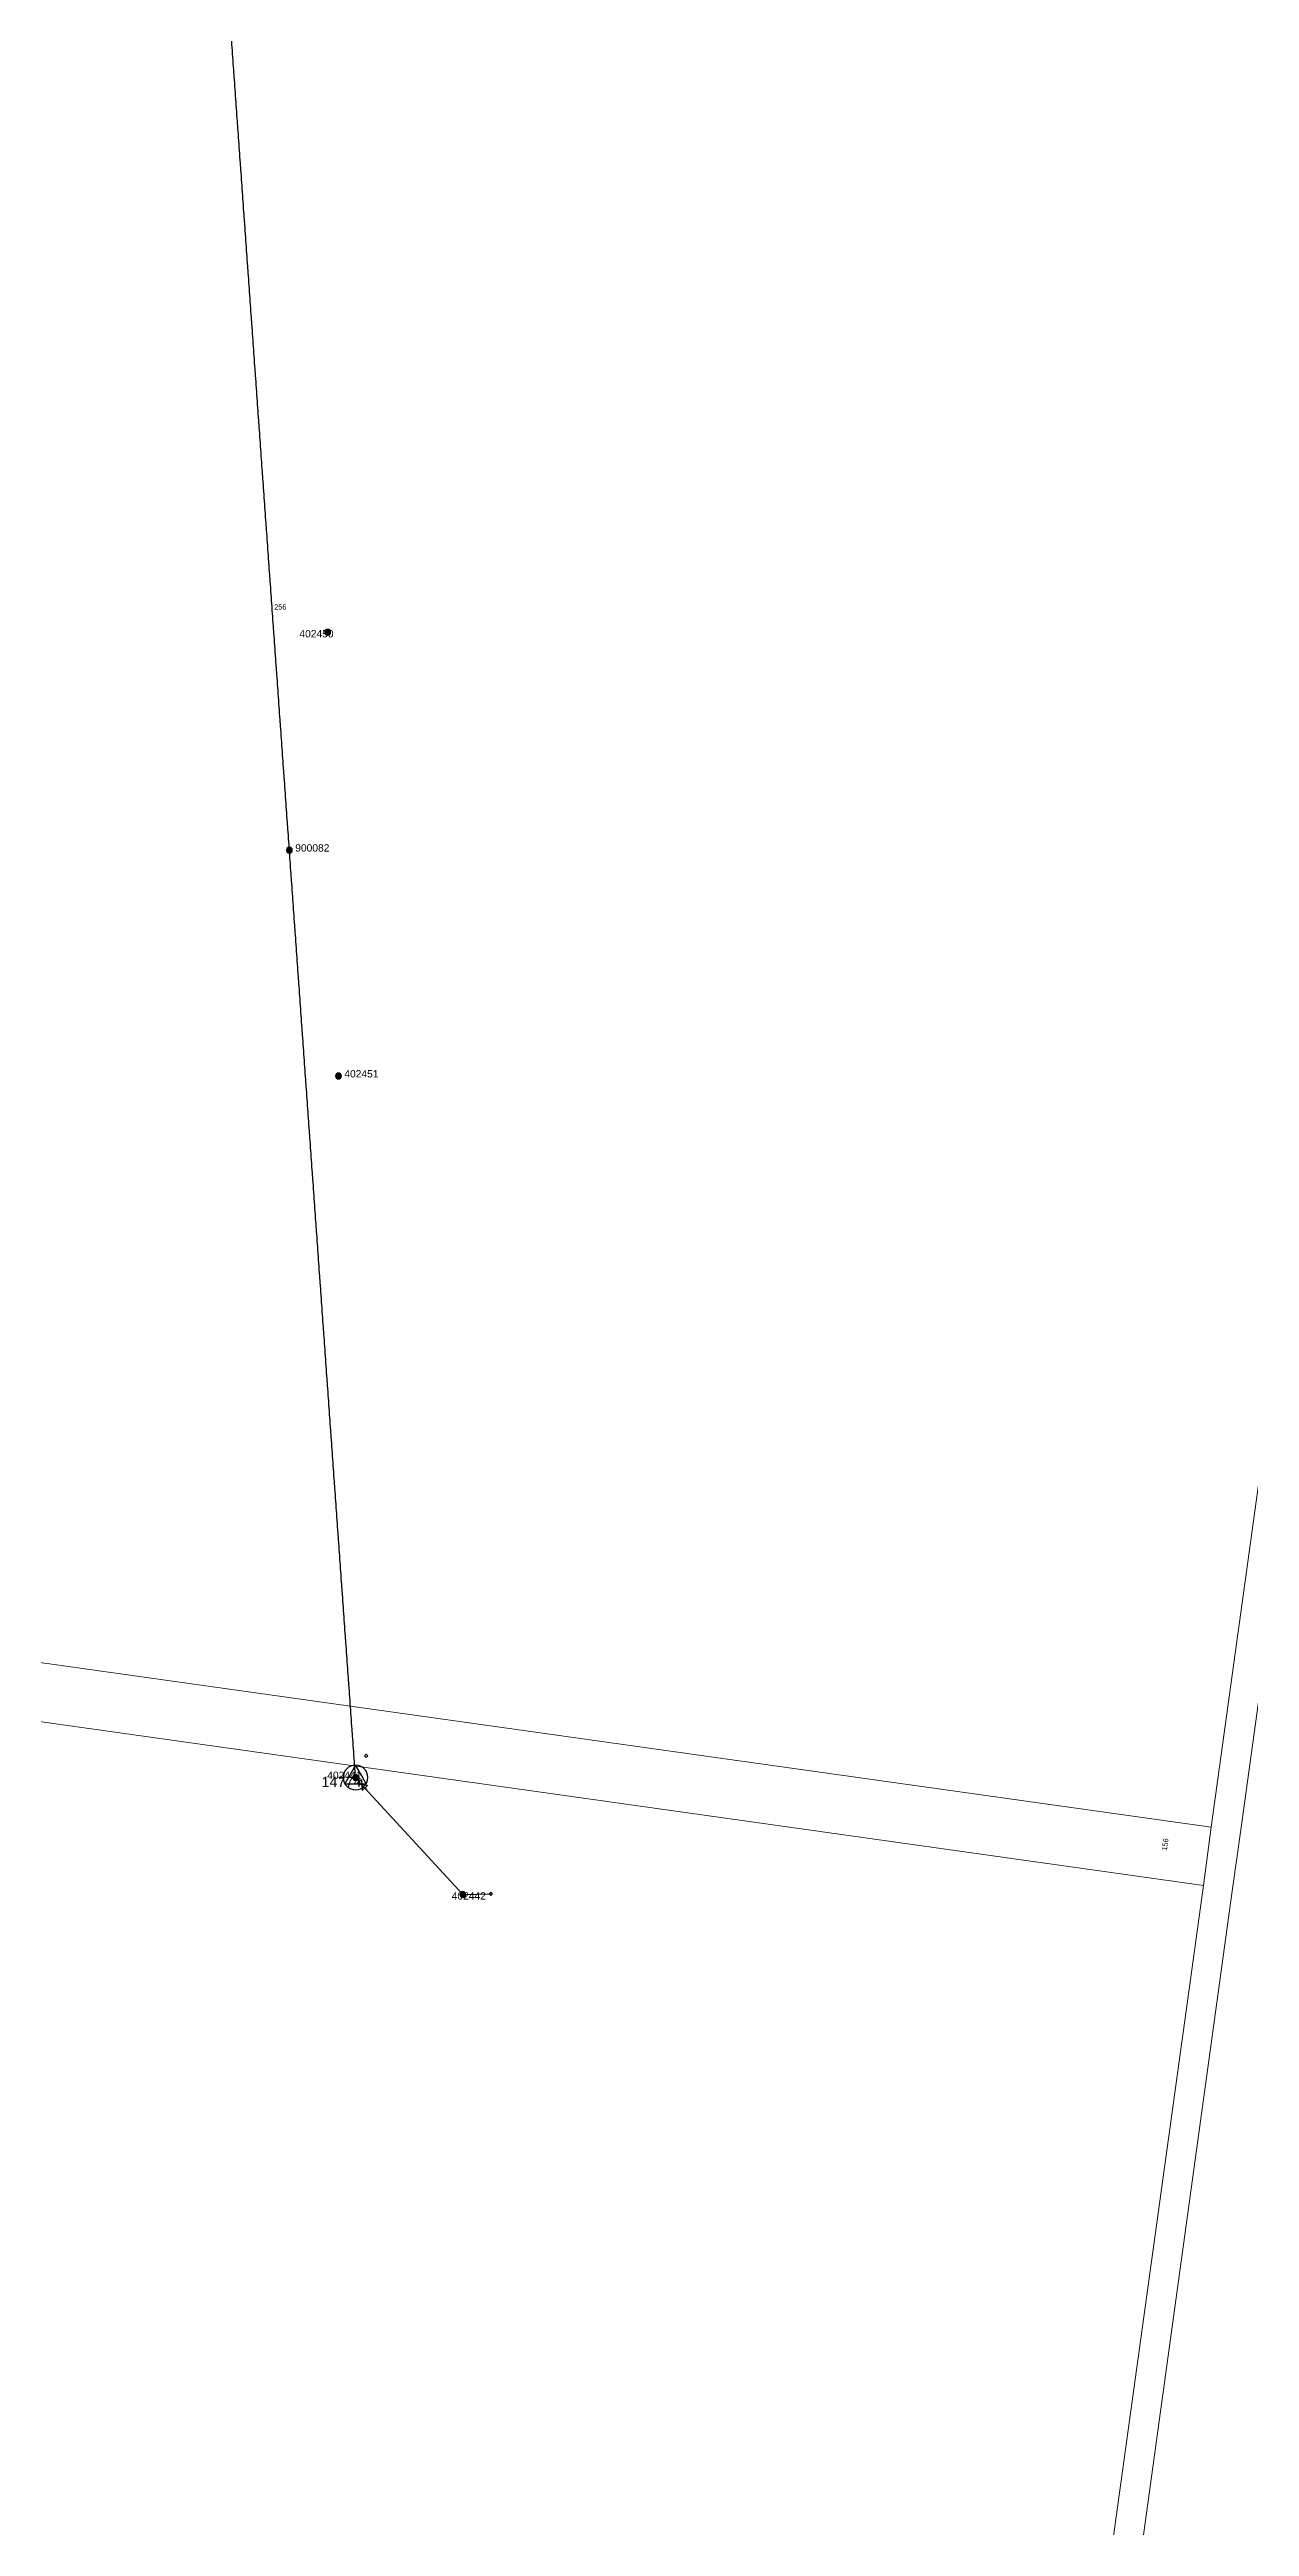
# Model space of a CAD drawing. Header units: metres. Extents: x 240179 to 248264, y 6282606 to 6287315.
# Drawn here: x 242179 to 242588, y 6284467 to 6285312 of the extents above; entities that cross this region are included whole.
import ezdxf
from ezdxf.enums import TextEntityAlignment as Align

# ---------------------------------------------------------------- set-up
doc = ezdxf.new("R2010")
doc.units = ezdxf.units.M
doc.linetypes.add('Cable Exist OH', pattern=[1, 1, 0])
doc.layers.get('0').update_dxf_attribs({"color": 6})
doc.layers.add('Cadastre Land Parcels_SP_EXT', color=9, linetype='Continuous', lineweight=5)
doc.layers.add('Cadastre Roads_SP_EXT', color=9, linetype='Continuous', lineweight=5)
for name, color, linetype in [('Equip_LV_EXT', 7, 'Continuous'), ('Mains_HV_EXT', 7, 'Continuous'), ('Services_SP_EXT', 7, 'Continuous'), ('Sub_SP_TR_HV_LV_EXT', 7, 'Continuous'), ('SupportsOH_SP_TR_HV_LV_SL_EXT', 7, 'Continuous')]:
    doc.layers.add(name, color=color, linetype=linetype)
doc.styles.add('POLE_LABEL', font='arial.ttf')
doc.styles.get("Standard").update_dxf_attribs({"font": 'arial.ttf'})

# ---------------------------------------------------------------- blocks, each defined once
blk = doc.blocks.new('SUB_POLE_EXT')
blk.add_wipeout([(0, 4.22), (0.42, 4.2), (0.83, 4.14), (1.21, 4.05), (1.62, 3.9), (1.99, 3.72), (2.35, 3.51), (2.68, 3.26), (2.99, 2.99), (3.28, 2.66), (3.52, 2.34), (3.76, 1.92), (3.9, 1.62), (4.04, 1.23), (4.18, 0.63), (4.22, 0), (4.18, -0.61), (4.06, -1.15), (3.9, -1.62), (3.58, -2.24), (3.22, -2.73), (2.97, -3.01), (2.68, -3.26), (2.36, -3.5), (2, -3.72), (1.64, -3.89), (1.25, -4.03), (0.82, -4.14), (0.42, -4.2), (0, -4.22), (-0.41, -4.2), (-0.8, -4.15), (-1.21, -4.05), (-1.62, -3.9), (-1.99, -3.73), (-2.35, -3.51), (-2.68, -3.26), (-2.96, -3.02), (-3.23, -2.72), (-3.51, -2.35), (-3.71, -2.01), (-3.91, -1.6), (-4.05, -1.21), (-4.16, -0.76), (-4.22, -0.14), (-4.21, 0.39), (-4.14, 0.83), (-4.03, 1.27), (-3.9, 1.63), (-3.71, 2.02), (-3.5, 2.37), (-3.28, 2.67), (-2.99, 2.99), (-2.68, 3.27), (-2.33, 3.52), (-1.98, 3.73), (-1.63, 3.9), (-1.2, 4.05), (-0.78, 4.15), (-0.4, 4.21)])
blk.add_line((2.16, 0.48), (2.16, 0.48, 0))
blk.add_lwpolyline([(-4.22, 0, 1), (4.22, 0, 1)], format="xyb", close=True)
blk.add_lwpolyline([(2.14, 0.52), (0, 4.22), (-3.66, -2.11), (3.66, -2.11)], close=True)
for tag, height, flags, p in [('STREET_CODE', 0.2, 9, (1.5, 0)), ('ASSET_NUM', 3.5, 8, (2, 2)), ('CONSTRUCTED_VOLTAGE', 0.2, 9, (1.5, -0.2)), ('OPERATING_VOLTAGE', 0.2, 9, (1.5, -0.6)), ('OPERATED_BY', 0.2, 9, (1.5, -0.8)), ('ORIENTATION', 0.2, 9, (1.5, -1.2)), ('OWNED_BY', 0.2, 9, (1.5, -1.4)), ('SECONDARY_VOLTAGE', 0.2, 9, (1.5, -1.6)), ('STATE', 0.2, 9, (1.5, -1.8)), ('SUBSTATION_TYPE', 0.2, 9, (1.5, -2)), ('STREETNAME', 0.2, 9, (1.5, -2.8)), ('SUBURB', 0.2, 9, (1.5, -3)), ('Z', 0.2, 1, (1.5, -3.4)), ('NO_PHASES', 0.2, 9, (1.5, -0.4)), ('MAINTAINED_BY', 0.2, 9, (1.5, -1)), ('USAGE', 0.2, 9, (1.5, -2.2)), ('LEGEND', 0.2, 9, (1.5, -2.4)), ('LOCATION', 0.2, 9, (1.5, -2.6)), ('NOTES', 0.2, 9, (1.5, -3.2))]:
    blk.add_attdef(tag, text='', height=height, dxfattribs=dict(flags=flags)).set_placement(p, align=Align.MIDDLE_LEFT)
blk = doc.blocks.new('LV_OH_LINKS_DISTFUSE_EXT')
for p, q in [((0, 0), (0.96, 0)), ((3.84, 0), (4.8, 0))]:
    blk.add_line(p, q)
blk.add_lwpolyline([(3.84, -1.2), (3.84, 1.2), (0.96, -1.2), (0.96, 1.2)], close=True)
at = {"flags": 9}
for tag, p in [('ACTUAL_STATUS', (0, 0)), ('CONSTRUCTED_VOLTAGE', (0, -0.2)), ('OPERATING_VOLTAGE', (0, -0.6)), ('ORIENTATION', (0, -0.8)), ('OWNED_BY', (0, -1)), ('STATE', (0, -1.2)), ('SWITCH_TYPE', (0, -1.4)), ('NO_PHASES', (0, -0.4)), ('USAGE', (0, -1.6)), ('NOTES', (0, -1.8))]:
    blk.add_attdef(tag, text='', height=0.2, dxfattribs=at).set_placement(p, align=Align.MIDDLE_LEFT)
at = {"flags": 1}
blk.add_attdef('Z', (0, 0), '', height=0.2, dxfattribs=at)
blk = doc.blocks.new('CCP_EXT')
blk.add_wipeout([(0, 0.57), (0.57, 0), (0, -0.57), (-0.57, 0)])
blk.add_lwpolyline([(-0.57, 0), (0, 0.57), (0.57, 0), (0, -0.57), (-0.57, 0)])
at = {"flags": 1}
blk.add_attdef('Z', (0, 0), '', height=0.2, dxfattribs=at)
at = {"flags": 9}
for tag, p in [('CCP_TYPE', (0, 0)), ('CONSTRUCTED_VOLTAGE', (0, -0.2)), ('OPERATING_VOLTAGE', (0, -0.6)), ('ORIENTATION', (0, -0.8)), ('OWNED_BY', (0, -1)), ('STATE', (0, -1.8)), ('NO_PHASES', (0, -0.4)), ('USAGE', (0, -1.2)), ('LEGEND', (0, -1.4)), ('LIFE_SUPPORT', (0, -1.6)), ('NOTES', (0, -2))]:
    blk.add_attdef(tag, text='', height=0.2, dxfattribs=at).set_placement(p, align=Align.MIDDLE_LEFT)
blk = doc.blocks.new('POLE_EXT')
blk.add_hatch(color=256).paths.add_polyline_path([(-1, 0, 1), (1, 0, 1)])
blk.add_lwpolyline([(-1, 0, 1), (1, 0, 1)], format="xyb", close=True)
for tag, height, flags, p in [('pNumber', 2.5, 8, (-17.84, 2.07)), ('OWNED_BY', 0.2, 9, (1.35, -0.4)), ('SPECIAL_USE', 0.2, 9, (1.35, -0.8)), ('STATE', 0.2, 9, (1.35, -1)), ('cLV', 0.2, 9, (1.35, -1.4)), ('hDepth', 0.2, 9, (1.35, -1.6)), ('hDia', 0.2, 9, (1.35, -1.8)), ('cHV', 0.2, 9, (1.35, -2)), ('cLinedev', 0.2, 9, (1.35, -3.4)), ('pExisting', 0.2, 9, (1.35, -3.8)), ('pFooting', 0.2, 9, (1.35, -4.4)), ('pNew', 0.2, 9, (1.35, -4.6)), ('pRelocate', 0.2, 9, (1.35, -5)), ('pRemove', 0.2, 9, (1.35, -5.2)), ('pReplace', 0.2, 9, (1.35, -5.4)), ('pStay', 0.2, 9, (1.35, -5.6)), ('pType', 0.2, 9, (1.35, -5.8)), ('cspan', 0.2, 9, (1.35, -6)), ('STREETNAME', 0.2, 9, (1.35, -6.2)), ('SUBURB', 0.2, 9, (1.35, -6.4)), ('OPERATED_BY', 0.2, 9, (1.36, -7.01)), ('PARENT', 0.2, 9, (1.35, -0.6)), ('USAGE', 0.2, 9, (1.35, -1.2)), ('LBRACKET', 0.2, 9, (1.35, -2.2)), ('LExisting', 0.2, 9, (1.35, -2.4)), ('LANTNUMBER', 0.2, 9, (1.35, -2.6)), ('LOther', 0.2, 9, (1.35, -2.8)), ('LRemove', 0.2, 9, (1.35, -3)), ('LEGEND', 0.2, 9, (1.35, -3.2)), ('LOCATION', 0.2, 9, (1.35, -3.6)), ('PFNUMBER', 0.2, 9, (1.35, -4)), ('NEWPFNUMBER', 0.2, 9, (1.35, -4.2)), ('NOTES', 0.2, 9, (1.35, -6.6)), ('MAINTAINED_BY', 0.2, 9, (1.36, -6.81))]:
    blk.add_attdef(tag, text='', height=height, dxfattribs=dict(flags=flags)).set_placement(p, align=Align.MIDDLE_LEFT)
at = {"style": 'POLE_LABEL'}
for tag, height, flags, p in [('STRUCTURE_PLANT_NUMBER', 0.2, 9, (1.35, 0.03)), ('ASSET_NUM', 2.5, 8, (2, 2)), ('STREET_CODE', 0.2, 9, (1.35, -0.2))]:
    blk.add_attdef(tag, text='', height=height, dxfattribs=dict(at, flags=flags)).set_placement(p, align=Align.MIDDLE_LEFT)
at = {"flags": 1}
blk.add_attdef('Z', (1.35, -7.33), '', height=0.2, dxfattribs=at)

msp = doc.modelspace()

# ---------------------------------------------------------------- linework, layer by layer
at = {"layer": 'Cadastre Land Parcels_SP_EXT', "linetype": 'Continuous'}
msp.add_lwpolyline([(242834.21, 6284812.86), (242604.51, 6284841.9), (242585.52, 6284704.2), (242582.55, 6284683.25), (242548.05, 6284433.15), (242777.65, 6284405.8), (242834.21, 6284812.86)], close=True, dxfattribs=at)
at = {"layer": 'Cadastre Roads_SP_EXT', "linetype": 'Continuous'}
msp.add_lwpolyline([(242604.51, 6284841.9), (242601.43, 6284846.24), (242597.94, 6284851.16), (242594.22, 6284840.96), (242575.46, 6284705.15), (242572.74, 6284685.2), (242538.12, 6284434.52), (242543.9, 6284433.72), (242548.05, 6284433.15), (242582.55, 6284683.25), (242585.52, 6284704.2), (242604.51, 6284841.9)], close=True, dxfattribs=at)

# ---------------------------------------------------------------- block references
at = {"layer": 'Sub_SP_TR_HV_LV_EXT'}
ref = msp.add_blockref('SUB_POLE_EXT', (242283.35, 6284722.08), dxfattribs=at)
ref.add_attrib('ASSET_NUM', '14774', dxfattribs={"layer": '0', "height": 3.5}).set_placement((242285.35, 6284722.33), align=Align.TOP_RIGHT)
at = {"layer": 'SupportsOH_SP_TR_HV_LV_SL_EXT'}
ref = msp.add_blockref('POLE_EXT', (242273.85, 6285112.81), dxfattribs=at)
ref.add_attrib('ASSET_NUM', '402450', dxfattribs={"layer": '0', "height": 2.5, "style": 'POLE_LABEL'}).set_placement((242275.85, 6285113.56), align=Align.TOP_RIGHT)
ref = msp.add_blockref('POLE_EXT', (242260.78, 6285038.49), dxfattribs=at)
ref.add_attrib('ASSET_NUM', '900082', dxfattribs={"layer": '0', "height": 2.5, "style": 'POLE_LABEL'}).set_placement((242262.78, 6285039.24), align=Align.MIDDLE_LEFT)
ref = msp.add_blockref('POLE_EXT', (242277.53, 6284961.42), dxfattribs=at)
ref.add_attrib('ASSET_NUM', '402451', dxfattribs={"layer": '0', "height": 2.5, "style": 'POLE_LABEL'}).set_placement((242279.53, 6284962.17), align=Align.MIDDLE_LEFT)

# ---------------------------------------------------------------- texts
at = {"layer": 'Cadastre Land Parcels_SP_EXT'}
msp.add_text('256', height=1.8, dxfattribs=at).set_placement((242255.57, 6285120.53))
msp.add_text('156', height=1.8, rotation=82.23, dxfattribs=at).set_placement((242560.3, 6284697.07))

# ---------------------------------------------------------------- next in the draw order: linework, layer by layer
at = {"layer": 'Cadastre Land Parcels_SP_EXT', "linetype": 'Continuous'}
msp.add_lwpolyline([(241774.12, 6284817.75), (242575.46, 6284705.15), (242594.22, 6284840.96), (242597.94, 6284851.16), (242674.89, 6285411), (242679.78, 6285446.87), (242686.4, 6285494.66), (242461.39, 6285521.5), (242461.86, 6285524.84), (242461.86, 6285524.84), (241885.92, 6285600.12)], dxfattribs=at)
for points in [[(242575.46, 6284705.15), (241774.12, 6284817.75), (241771.42, 6284798.05), (242572.74, 6284685.21), (242575.46, 6284705.15)], [(242572.74, 6284685.21), (241771.42, 6284798.05), (241739.58, 6284565.63), (241441.28, 6284605.92), (241421.55, 6284496.25), (241481.13, 6284488.04), (241501.4, 6284485.37), (241501.55, 6284485.35), (242525.95, 6284346.4), (242536.71, 6284424.28), (242538.12, 6284434.52), (242572.74, 6284685.21)]]:
    msp.add_lwpolyline(points, close=True, dxfattribs=at)

# ---------------------------------------------------------------- next in the draw order: block references
at = {"layer": 'Equip_LV_EXT', "rotation": 312.690340512588}
msp.add_blockref('LV_OH_LINKS_DISTFUSE_EXT', (242283.91, 6284721.34), dxfattribs=at)
at = {"layer": 'SupportsOH_SP_TR_HV_LV_SL_EXT'}
ref = msp.add_blockref('POLE_EXT', (242283.35, 6284722.08), dxfattribs=at)
ref.add_attrib('ASSET_NUM', '402441', dxfattribs={"layer": '0', "height": 2.5, "style": 'POLE_LABEL'}).set_placement((242285.35, 6284722.83), align=Align.MIDDLE_RIGHT)

# ---------------------------------------------------------------- next in the draw order: block references
at = {"layer": 'Services_SP_EXT'}
for p in [(242286.93, 6284729.43), (242329.52, 6284682.43)]:
    msp.add_blockref('CCP_EXT', p, dxfattribs=at)

# ---------------------------------------------------------------- next in the draw order: linework, layer by layer
at = {"layer": 'Mains_HV_EXT', "linetype": 'Cable Exist OH'}
msp.add_lwpolyline([(242283.35, 6284722.08), (242223.44, 6285561.94), (242215.51, 6285715.41)], dxfattribs=at)
at = {"layer": 'Services_SP_EXT'}
msp.add_lwpolyline([(242283.92, 6284721.33), (242320.01, 6284682.2), (242329.52, 6284682.43)], dxfattribs=at)

# ---------------------------------------------------------------- next in the draw order: block references
at = {"layer": 'SupportsOH_SP_TR_HV_LV_SL_EXT'}
ref = msp.add_blockref('POLE_EXT', (242320.01, 6284682.2), dxfattribs=at)
ref.add_attrib('ASSET_NUM', '402442', dxfattribs={"layer": '0', "height": 2.5, "style": 'POLE_LABEL'}).set_placement((242322.01, 6284682.95), align=Align.TOP_CENTER)

doc.saveas('drawing.dxf')
